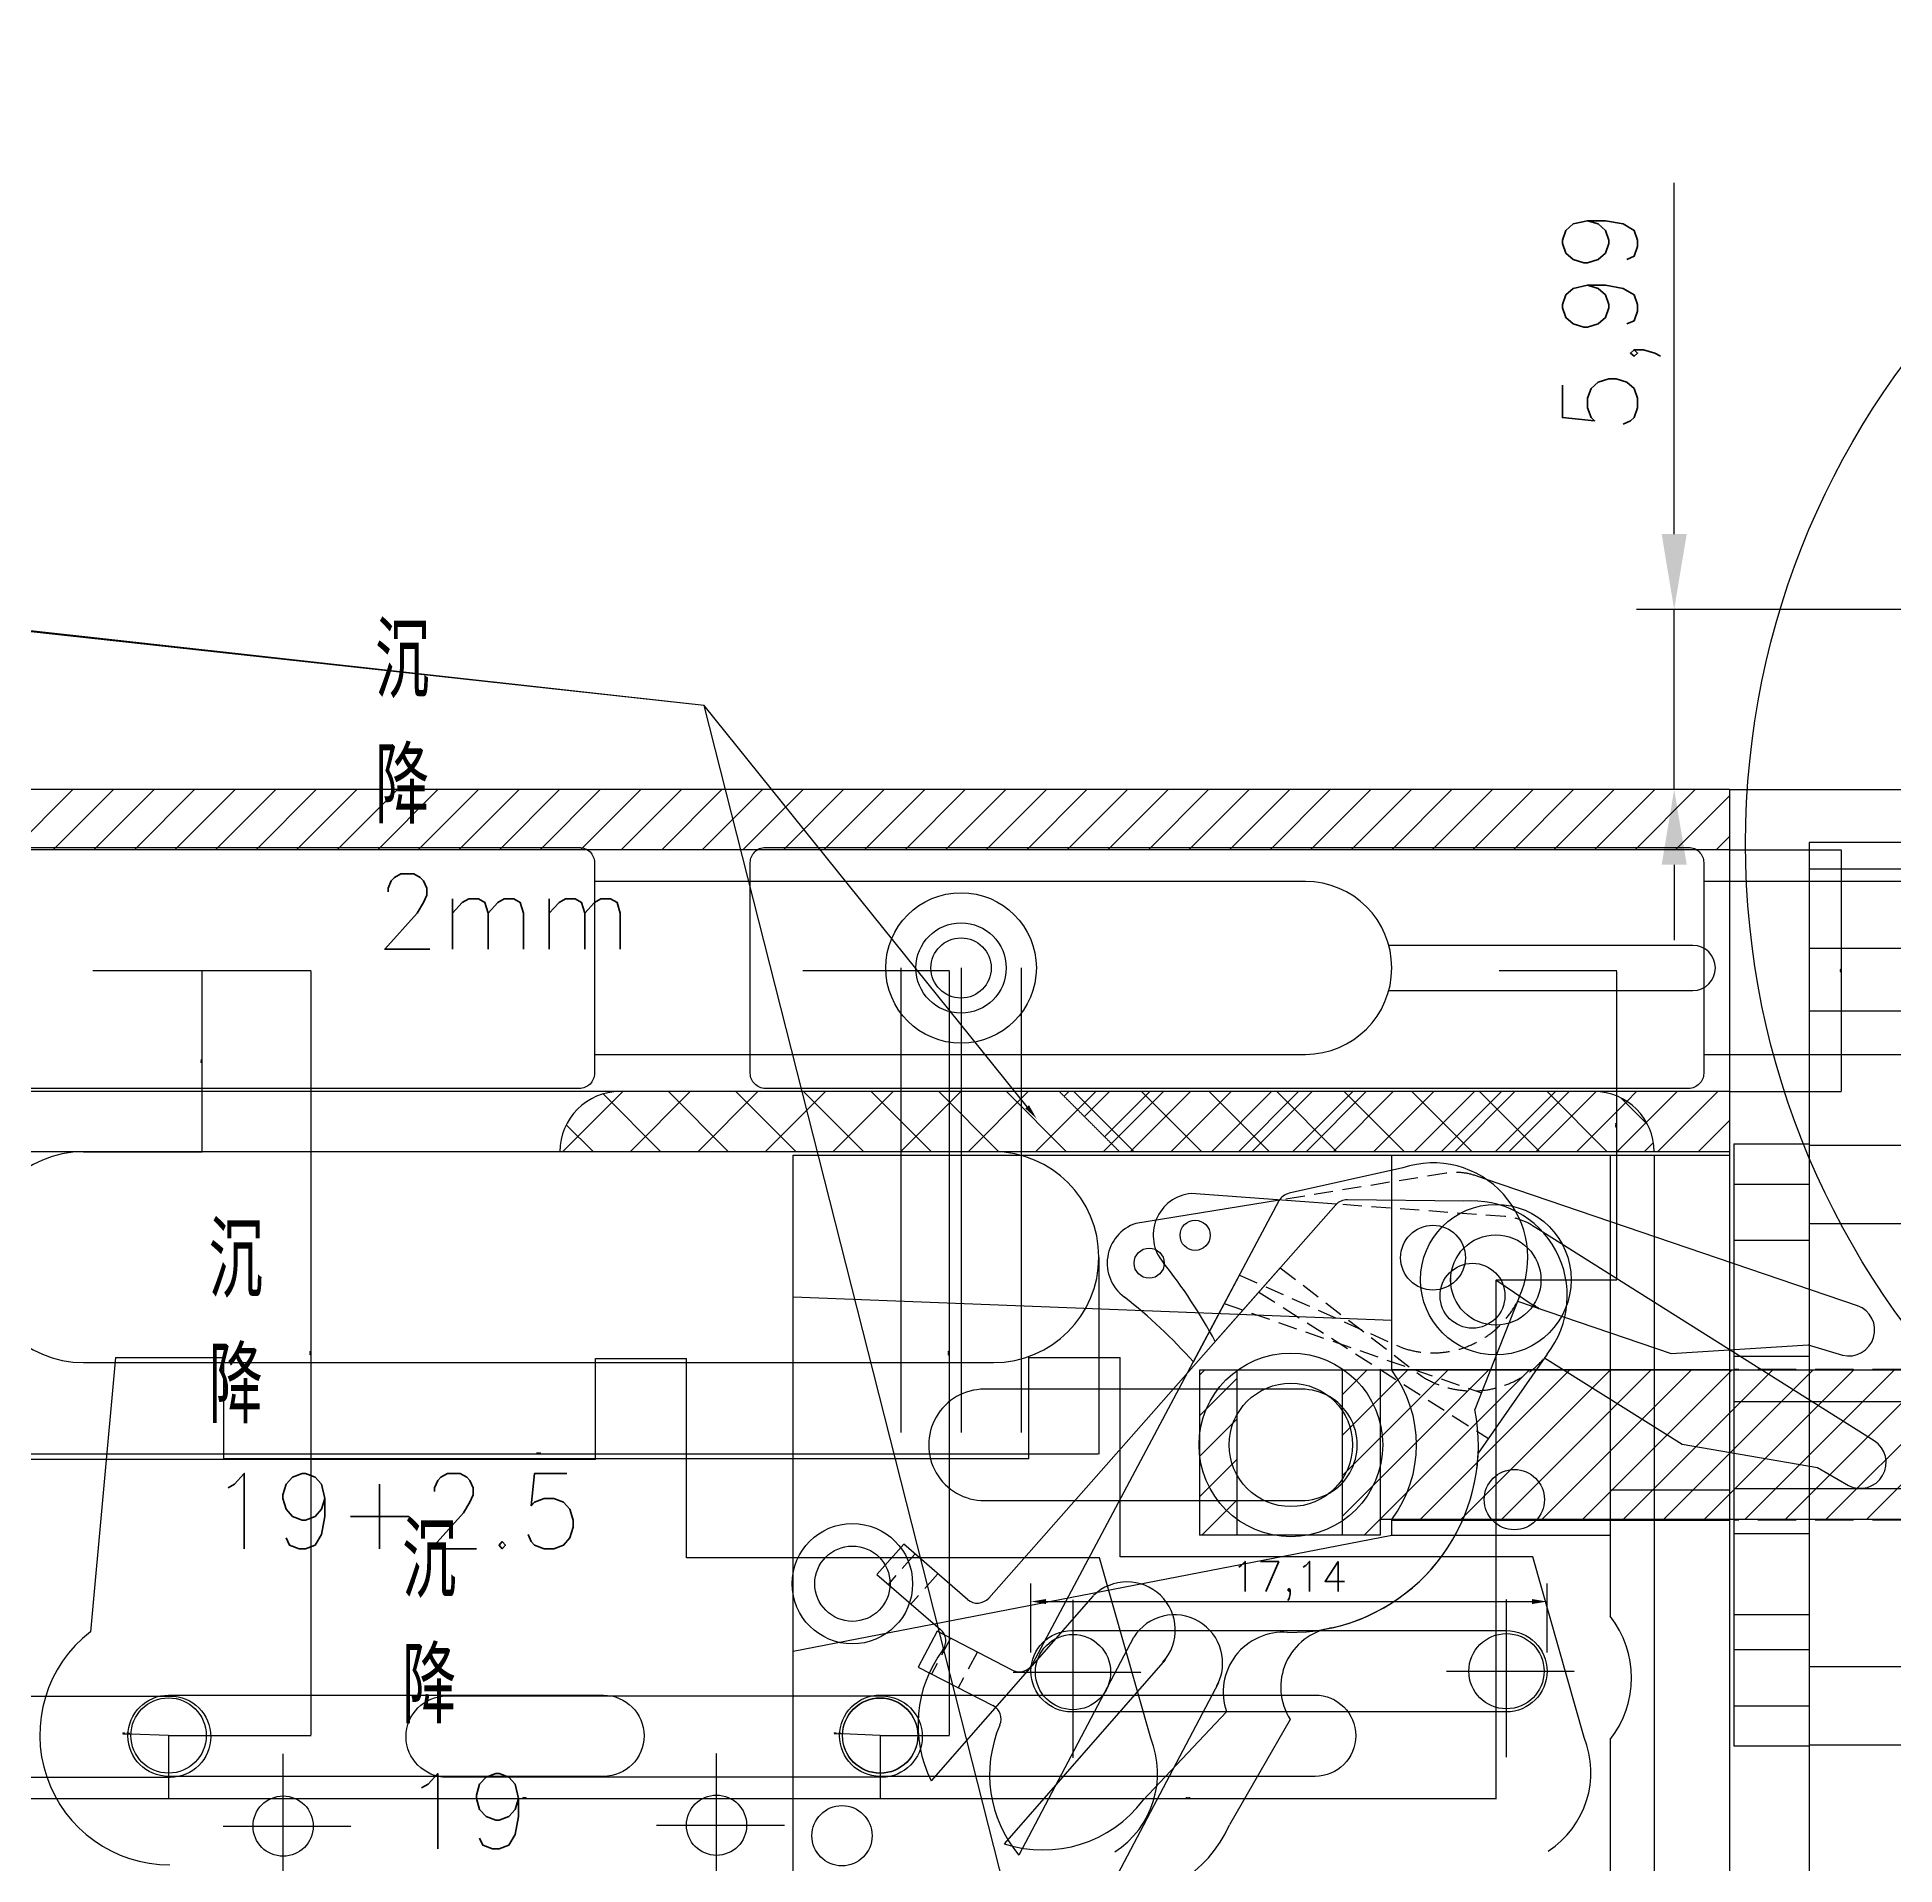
# Model space of a CAD drawing. Header units: millimetres. Extents: x -58888 to 139371, y -43158 to 38068.
# Drawn here: x 63894 to 70064, y 26184 to 32254 of the extents above; entities that cross this region are included whole.
import ezdxf
from ezdxf import colors
from ezdxf.entities.mleader import LeaderData, LeaderLine
from ezdxf.math import Vec2, Vec3

# ---------------------------------------------------------------- set-up
doc = ezdxf.new("R2010")
doc.units = ezdxf.units.MM
doc.linetypes.add('HIDDEN', pattern=[9.525, 6.35, -3.175])
doc.layers.add('图层2', color=108, linetype='Continuous')
doc.styles.get("Standard").update_dxf_attribs({"font": 'txt', "bigfont": 'gbcbig.shx'})
doc.dimstyles.new('ISO-25', dxfattribs={"dimtxt": 2.5, "dimasz": 2.5, "dimexe": 1.25, "dimexo": 0.625, "dimtad": 1, "dimtxsty": 'Standard', "dimcen": 2.5, "dimadec": 0, "dimazin": 0, "dimtfac": 1, "dimtmove": 0, "dimatfit": 3, "dimfxl": 1, "dimarcsym": 0})

# ---------------------------------------------------------------- blocks, each defined once
blk = doc.blocks.new('*D185')
at = {"layer": 'Defpoints', "color": 0, "linetype": 'ByBlock'}
for p in [(63697.9, 28202.1), (67420.2, 28202.1), (67420.2, 27548.6)]:
    blk.add_point(p, dxfattribs=at)
at = {"layer": '图层2', "color": 0, "linetype": 'ByBlock', "lineweight": -2}
for p, q in [((63697.9, 28201.4), (63697.9, 27547.4)), ((67420.2, 28201.4), (67420.2, 27547.4)), ((63700.4, 27548.6), (67417.7, 27548.6))]:
    blk.add_line(p, q, dxfattribs=at)
at = {"layer": '图层2', "color": 0, "linetype": 'ByBlock'}
for points in [[(63700.4, 27549), (63700.4, 27548.2), (63697.9, 27548.6)], [(67417.7, 27549), (67417.7, 27548.2), (67420.2, 27548.6)]]:
    blk.add_solid(points, dxfattribs=at)
at = {"layer": '图层2', "color": 0, "linetype": 'ByBlock', "insert": (65559.1, 27550.7), "char_height": 2.5, "attachment_point": 5}
blk.add_mtext('3722,32', dxfattribs=at)
blk = doc.blocks.new('*D187')
at = {"layer": 'Defpoints', "color": 0, "linetype": 'ByBlock'}
for p in [(69514.6, 29555.1), (69514.6, 28752.1), (69885.7, 28752.1)]:
    blk.add_point(p, dxfattribs=at)
at = {"layer": '图层2', "color": 0, "linetype": 'ByBlock', "lineweight": -2}
for p, q in [((69515.2, 29555.1), (69886.9, 29555.1)), ((69885.7, 29552.6), (69885.7, 28754.6)), ((69515.2, 28752.1), (69886.9, 28752.1))]:
    blk.add_line(p, q, dxfattribs=at)
at = {"layer": '图层2', "color": 0, "linetype": 'ByBlock'}
for points in [[(69885.3, 29552.6), (69886.1, 29552.6), (69885.7, 29555.1)], [(69885.3, 28754.6), (69886.1, 28754.6), (69885.7, 28752.1)]]:
    blk.add_solid(points, dxfattribs=at)
at = {"layer": '图层2', "color": 0, "linetype": 'ByBlock', "insert": (69883.8, 29153.6), "char_height": 2.5, "attachment_point": 5, "rotation": 90}
blk.add_mtext('%%C8.03', dxfattribs=at)
blk = doc.blocks.new('*D190')
at = {"layer": 'Defpoints', "color": 0, "linetype": 'ByBlock'}
for p in [(64078.8, 29153.6), (64047.9, 28552.1), (64441.2, 28552.1)]:
    blk.add_point(p, dxfattribs=at)
at = {"layer": '图层2', "color": 0, "linetype": 'ByBlock', "lineweight": -2}
for p, q in [((64079.5, 29153.6), (64442.5, 29153.6)), ((64441.2, 29151.1), (64441.2, 28554.6)), ((64048.5, 28552.1), (64442.5, 28552.1))]:
    blk.add_line(p, q, dxfattribs=at)
at = {"layer": '图层2', "color": 0, "linetype": 'ByBlock'}
for points in [[(64440.8, 29151.1), (64441.7, 29151.1), (64441.2, 29153.6)], [(64440.8, 28554.6), (64441.7, 28554.6), (64441.2, 28552.1)]]:
    blk.add_solid(points, dxfattribs=at)
at = {"layer": '图层2', "color": 0, "linetype": 'ByBlock', "insert": (64439.2, 28852.8), "char_height": 2.5, "attachment_point": 5, "rotation": 90}
blk.add_mtext('601,5', dxfattribs=at)
blk = doc.blocks.new('*D155')
at = {"layer": 'Defpoints', "color": 0, "linetype": 'ByBlock'}
for p in [(64078.8, 29153.6), (64330.7, 26613.5), (64803.3, 26613.5)]:
    blk.add_point(p, dxfattribs=at)
at = {"layer": '图层2', "color": 0, "linetype": 'ByBlock', "lineweight": -2}
for p, q in [((64079.5, 29153.6), (64804.5, 29153.6)), ((64803.3, 29151.1), (64803.3, 26616)), ((64331.3, 26613.5), (64804.5, 26613.5))]:
    blk.add_line(p, q, dxfattribs=at)
at = {"layer": '图层2', "color": 0, "linetype": 'ByBlock'}
for points in [[(64802.9, 29151.1), (64803.7, 29151.1), (64803.3, 29153.6)], [(64802.9, 26616), (64803.7, 26616), (64803.3, 26613.5)]]:
    blk.add_solid(points, dxfattribs=at)
at = {"layer": '图层2', "color": 0, "linetype": 'ByBlock', "insert": (64801.2, 27883.5), "char_height": 2.5, "attachment_point": 5, "rotation": 90}
blk.add_mtext('2540,1', dxfattribs=at)
blk = doc.blocks.new('*D156')
at = {"layer": 'Defpoints', "color": 0, "linetype": 'ByBlock'}
for p in [(66436.4, 29153.6), (66694, 26613.8), (66923.5, 26613.8)]:
    blk.add_point(p, dxfattribs=at)
at = {"layer": '图层2', "color": 0, "linetype": 'ByBlock', "lineweight": -2}
for p, q in [((66437, 29153.6), (66924.7, 29153.6)), ((66923.5, 29151.1), (66923.5, 26616.3)), ((66694.6, 26613.8), (66924.7, 26613.8))]:
    blk.add_line(p, q, dxfattribs=at)
at = {"layer": '图层2', "color": 0, "linetype": 'ByBlock'}
for points in [[(66923, 29151.1), (66923.9, 29151.1), (66923.5, 29153.6)], [(66923, 26616.3), (66923.9, 26616.3), (66923.5, 26613.8)]]:
    blk.add_solid(points, dxfattribs=at)
at = {"layer": '图层2', "color": 0, "linetype": 'ByBlock', "insert": (66921.4, 27883.7), "char_height": 2.5, "attachment_point": 5, "rotation": 90}
blk.add_mtext('2539,76', dxfattribs=at)
blk = doc.blocks.new('*D191')
at = {"layer": 'Defpoints', "color": 0, "linetype": 'ByBlock'}
for p in [(64330.7, 26613.5), (61514.6, 26572.1), (64330.7, 26403.8)]:
    blk.add_point(p, dxfattribs=at)
at = {"layer": '图层2', "color": 0, "linetype": 'ByBlock', "lineweight": -2}
for p, q in [((64330.7, 26612.9), (64330.7, 26402.5)), ((61514.6, 26571.5), (61514.6, 26402.5)), ((61517.1, 26403.8), (64328.2, 26403.8))]:
    blk.add_line(p, q, dxfattribs=at)
at = {"layer": '图层2', "color": 0, "linetype": 'ByBlock'}
for points in [[(61517.1, 26404.2), (61517.1, 26403.4), (61514.6, 26403.8)], [(64328.2, 26404.2), (64328.2, 26403.4), (64330.7, 26403.8)]]:
    blk.add_solid(points, dxfattribs=at)
at = {"layer": '图层2', "color": 0, "linetype": 'ByBlock', "insert": (62922.6, 26405.9), "char_height": 2.5, "attachment_point": 5}
blk.add_mtext('2816,01', dxfattribs=at)
blk = doc.blocks.new('*D157')
at = {"layer": 'Defpoints', "color": 0, "linetype": 'ByBlock'}
for p in [(64330.7, 26613.5), (66694, 26613.8), (66694, 26403.8)]:
    blk.add_point(p, dxfattribs=at)
at = {"layer": '图层2', "color": 0, "linetype": 'ByBlock', "lineweight": -2}
for p, q in [((64330.7, 26612.9), (64330.7, 26402.5)), ((66694, 26613.2), (66694, 26402.5)), ((64333.2, 26403.8), (66691.5, 26403.8))]:
    blk.add_line(p, q, dxfattribs=at)
at = {"layer": '图层2', "color": 0, "linetype": 'ByBlock'}
for points in [[(64333.2, 26404.2), (64333.2, 26403.4), (64330.7, 26403.8)], [(66691.5, 26404.2), (66691.5, 26403.4), (66694, 26403.8)]]:
    blk.add_solid(points, dxfattribs=at)
at = {"layer": '图层2', "color": 0, "linetype": 'ByBlock', "insert": (65512.3, 26405.9), "char_height": 2.5, "attachment_point": 5}
blk.add_mtext('2363,3', dxfattribs=at)
blk = doc.blocks.new('*D158')
at = {"layer": 'Defpoints', "color": 0, "linetype": 'ByBlock'}
for p in [(68749.2, 29153.6), (68738.7, 28126.4), (69139.5, 28126.4)]:
    blk.add_point(p, dxfattribs=at)
at = {"layer": '图层2', "color": 0, "linetype": 'ByBlock', "lineweight": -2}
for p, q in [((68749.8, 29153.6), (69140.8, 29153.6)), ((69139.5, 29151.1), (69139.5, 28128.9)), ((68739.4, 28126.4), (69140.8, 28126.4))]:
    blk.add_line(p, q, dxfattribs=at)
at = {"layer": '图层2', "color": 0, "linetype": 'ByBlock'}
for points in [[(69139.1, 29151.1), (69139.9, 29151.1), (69139.5, 29153.6)], [(69139.1, 28128.9), (69139.9, 28128.9), (69139.5, 28126.4)]]:
    blk.add_solid(points, dxfattribs=at)
at = {"layer": '图层2', "color": 0, "linetype": 'ByBlock', "insert": (69137.4, 28640), "char_height": 2.5, "attachment_point": 5, "rotation": 90}
blk.add_mtext('1027,18', dxfattribs=at)
blk = doc.blocks.new('*D159')
at = {"layer": 'Defpoints', "color": 0, "linetype": 'ByBlock'}
for p in [(68738.7, 28126.4), (66694, 26613.8), (68738.7, 26403.8)]:
    blk.add_point(p, dxfattribs=at)
at = {"layer": '图层2', "color": 0, "linetype": 'ByBlock', "lineweight": -2}
for p, q in [((68738.7, 28125.8), (68738.7, 26402.5)), ((66694, 26613.2), (66694, 26402.5)), ((66696.5, 26403.8), (68736.2, 26403.8))]:
    blk.add_line(p, q, dxfattribs=at)
at = {"layer": '图层2', "color": 0, "linetype": 'ByBlock'}
for points in [[(66696.5, 26404.2), (66696.5, 26403.4), (66694, 26403.8)], [(68736.2, 26404.2), (68736.2, 26403.4), (68738.7, 26403.8)]]:
    blk.add_solid(points, dxfattribs=at)
at = {"layer": '图层2', "color": 0, "linetype": 'ByBlock', "insert": (67716.3, 26405.9), "char_height": 2.5, "attachment_point": 5}
blk.add_mtext('2044,78', dxfattribs=at)
blk = doc.blocks.new('*D160')
at = {"layer": 'Defpoints', "color": 0, "linetype": 'ByBlock'}
for p in [(66569, 26618.6), (66694, 26613.8)]:
    blk.add_point(p, dxfattribs=at)
at = {"layer": '图层2', "color": 0, "linetype": 'ByBlock', "lineweight": -2}
for p, q in [((66541.7, 26619.7), (66566.5, 26618.7)), ((66694, 26613.8), (66569, 26618.6))]:
    blk.add_line(p, q, dxfattribs=at)
at = {"layer": '图层2', "color": 0, "linetype": 'ByBlock'}
blk.add_solid([(66566.6, 26619.1), (66566.5, 26618.3), (66569, 26618.6)], dxfattribs=at)
at = {"layer": '图层2', "color": 0, "linetype": 'ByBlock', "insert": (66552.9, 26621.2), "char_height": 2.5, "attachment_point": 5, "rotation": 357.79398}
blk.add_mtext('%%C2.5 深度6mm', dxfattribs=at)
blk = doc.blocks.new('*D161')
at = {"layer": 'Defpoints', "color": 0, "linetype": 'ByBlock'}
for p in [(64205.7, 26618.3), (64330.7, 26613.5)]:
    blk.add_point(p, dxfattribs=at)
at = {"layer": '图层2', "color": 0, "linetype": 'ByBlock', "lineweight": -2}
for p, q in [((64178.4, 26619.3), (64203.2, 26618.4)), ((64330.7, 26613.5), (64205.7, 26618.3))]:
    blk.add_line(p, q, dxfattribs=at)
at = {"layer": '图层2', "color": 0, "linetype": 'ByBlock'}
blk.add_solid([(64203.3, 26618.8), (64203.2, 26618), (64205.7, 26618.3)], dxfattribs=at)
at = {"layer": '图层2', "color": 0, "linetype": 'ByBlock', "insert": (64189.6, 26620.9), "char_height": 2.5, "attachment_point": 5, "rotation": 357.79398}
blk.add_mtext('%%C2.5 深度6mm', dxfattribs=at)
blk = doc.blocks.new('*D162')
at = {"layer": 'Defpoints', "color": 0, "linetype": 'ByBlock'}
for p in [(68738.7, 28126.4), (68863.1, 28042.5)]:
    blk.add_point(p, dxfattribs=at)
at = {"layer": '图层2', "color": 0, "linetype": 'ByBlock', "lineweight": -2}
for p, q in [((68738.7, 28126.4), (68863.1, 28042.5)), ((68883, 28029), (68865.1, 28041.1))]:
    blk.add_line(p, q, dxfattribs=at)
at = {"layer": '图层2', "color": 0, "linetype": 'ByBlock'}
blk.add_solid([(68865.4, 28041.4), (68864.9, 28040.7), (68863.1, 28042.5)], dxfattribs=at)
at = {"layer": '图层2', "color": 0, "linetype": 'ByBlock', "insert": (68876.2, 28035.9), "char_height": 2.5, "attachment_point": 5, "rotation": 325.98231}
blk.add_mtext('M3 沉降6mm', dxfattribs=at)
blk = doc.blocks.new('*D1')
at = {"layer": 'Defpoints', "color": 0, "linetype": 'ByBlock', "transparency": 16777216}
for p in [(2428.564, -714.424), (2411.42, -716.738), (2428.564, -716.738)]:
    blk.add_point(p, dxfattribs=at)
at = {"layer": '图层2', "color": 0, "linetype": 'ByBlock', "lineweight": -2, "transparency": 16777216}
for p, q in [((2411.42, -716.113), (2411.42, -713.824)), ((2428.564, -716.113), (2428.564, -713.824)), ((2411.92, -714.424), (2428.064, -714.424))]:
    blk.add_line(p, q, dxfattribs=at)
at = {"layer": '图层2', "color": 0, "linetype": 'ByBlock', "transparency": 16777216}
for points in [[(2411.92, -714.341), (2411.92, -714.507), (2411.42, -714.424)], [(2428.064, -714.341), (2428.064, -714.507), (2428.564, -714.424)]]:
    blk.add_solid(points, dxfattribs=at)
at = {"layer": '图层2', "color": 0, "linetype": 'ByBlock', "transparency": 16777216, "insert": (2419.992, -713.741), "char_height": 1, "attachment_point": 5}
blk.add_mtext('17,14', dxfattribs=at)
blk = doc.blocks.new('*D163')
at = {"layer": 'Defpoints', "color": 0, "linetype": 'ByBlock'}
for p in [(69514.6, 29755.1), (69514.6, 25479.7), (70209.4, 25479.7)]:
    blk.add_point(p, dxfattribs=at)
at = {"layer": '图层2', "color": 0, "linetype": 'ByBlock', "lineweight": -2}
for p, q in [((69515.2, 29755.1), (70210.7, 29755.1)), ((70209.4, 29752.6), (70209.4, 25482.2)), ((69515.2, 25479.7), (70210.7, 25479.7))]:
    blk.add_line(p, q, dxfattribs=at)
at = {"layer": '图层2', "color": 0, "linetype": 'ByBlock'}
for points in [[(70209, 29752.6), (70209.8, 29752.6), (70209.4, 29755.1)], [(70209, 25482.2), (70209.8, 25482.2), (70209.4, 25479.7)]]:
    blk.add_solid(points, dxfattribs=at)
at = {"layer": '图层2', "color": 0, "linetype": 'ByBlock', "insert": (70207.3, 27617.4), "char_height": 2.5, "attachment_point": 5, "rotation": 90}
blk.add_mtext('4275,42', dxfattribs=at)
blk = doc.blocks.new('fghjkkk')
at = {"layer": '图层2', "color": 4, "linetype": 'ByBlock'}
blk.add_lwpolyline([(8494.25, -2299.241), (8463.586, -2299.241, -0.414214), (8463.086, -2298.741), (8463.086, -2291.741, -0.414214), (8463.586, -2291.241), (8494.25, -2291.241, -0.414214), (8494.75, -2291.741), (8494.75, -2298.741, -0.414214)], format="xyb", close=True, dxfattribs=at)
for points in [[(8494.75, -2298.111), (8518.362, -2298.111, 1), (8518.362, -2292.371), (8494.75, -2292.371)], [(8521.132, -2295.991), (8531.23, -2295.991, 1), (8531.23, -2294.491), (8521.132, -2294.491)]]:
    blk.add_lwpolyline(points, format="xyb", dxfattribs=at)
at = {"layer": '图层2', "color": 2, "linetype": 'ByBlock'}
for radius in [2.5, 1.5]:
    blk.add_circle((8470.086, -2295.241), radius, dxfattribs=at)
at = {"layer": '图层2', "color": 4, "linetype": 'ByBlock'}
blk.add_circle((8470.086, -2295.241), 1, dxfattribs=at)
blk = doc.blocks.new('fghghjjkk')
at = {"layer": '图层2', "color": 62, "linetype": 'ByBlock'}
for p, q in [((8560.061, -2418.698), (8555.235, -2418.4)), ((8578.013, -2426.347), (8566.92, -2419.542)), ((8556.089, -2423.305), (8558.218, -2420.836)), ((8567.034, -2423.718), (8571.633, -2426.538)), ((8571.633, -2426.538), (8576.135, -2427.26)), ((8576.135, -2427.26), (8577.171, -2427.841))]:
    blk.add_line(p, q, dxfattribs=at)
at = {"layer": '图层2', "color": 6, "linetype": 'ByBlock'}
for p, q in [((8564.292, -2418.553), (8560.421, -2418.547)), ((8560.041, -2418.72), (8548.666, -2431.914)), ((8567.117, -2423.596), (8564.863, -2426.907)), ((8545.821, -2430.158), (8544.938, -2431.181)), ((8547.965, -2431.97), (8545.821, -2430.158)), ((8544.938, -2431.181), (8547.08, -2432.977)), ((8552.138, -2431.797), (8546.827, -2438.005)), ((8554.557, -2433.89), (8549.275, -2440.067)), ((8556.61, -2435.603), (8553.874, -2438.565))]:
    blk.add_line(p, q, dxfattribs=at)
at = {"layer": '图层2', "color": 62, "linetype": 'HIDDEN', "ltscale": 0.1}
for p, q in [((8565.662, -2419.044), (8560.227, -2418.709)), ((8566.886, -2419.521), (8566.584, -2419.336)), ((8558.218, -2420.836), (8562.962, -2424.381))]:
    blk.add_line(p, q, dxfattribs=at)
at = {"layer": '图层2', "color": 6, "linetype": 'HIDDEN', "ltscale": 0.1}
for p, q in [((8557.518, -2421.647), (8565.196, -2426.418)), ((8546.199, -2430.484), (8545.317, -2431.508)), ((8546.957, -2431.137), (8546.074, -2432.161))]:
    blk.add_line(p, q, dxfattribs=at)
at = {"layer": '图层2', "color": 2, "linetype": 'ByBlock'}
for centre, radius in [((8555.379, -2419.787), 0.5), ((8564.614, -2421.686), 1.077)]:
    blk.add_circle(centre, radius, dxfattribs=at)
at = {"layer": '图层2', "color": 62, "linetype": 'ByBlock'}
blk.add_circle((8564.614, -2421.686), 1.077, dxfattribs=at)
at = {"layer": '图层2', "color": 1, "linetype": 'ByBlock'}
for radius in [3.05, 2.05]:
    blk.add_circle((8558.64, -2426.71), radius, dxfattribs=at)
at = {"layer": '图层2', "color": 62, "linetype": 'ByBlock'}
for centre, radius, start, end in [((8555.379, -2419.787), 1.394, 95.93714, 221.0475), ((8540.429, -2431.996), 17.91, 29.03047, 39.0965), ((8577.557, -2427.074), 0.859, 243.29403, 57.86281)]:
    blk.add_arc(centre, radius, start, end, dxfattribs=at)
at = {"layer": '图层2', "color": 6, "linetype": 'ByBlock'}
for centre, radius, start, end in [((8560.42, -2419.047), 0.5, 89.91043, 139.23352), ((8564.614, -2421.686), 3.149, 322.65855, 95.85389), ((8558.64, -2426.71), 6.227, 269.70362, 358.18974), ((8553.274, -2432.924), 1.6, 318.7621, 134.93353), ((8548.287, -2431.588), 0.5, 229.79699, 319.23352), ((8546.758, -2433.36), 0.5, 323.94766, 50.01121), ((8558.481, -2434.924), 1.991, 86.37023, 199.94645), ((8550.524, -2436.102), 4.158, 143.94766, 207.2472), ((8550.524, -2436.102), 4.158, 252.51304, 323.6742)]:
    blk.add_arc(centre, radius, start, end, dxfattribs=at)
at = {"layer": '图层2', "color": 62, "linetype": 'HIDDEN', "ltscale": 0.1}
for centre, radius, start, end in [((8565.539, -2421.041), 2, 58.47416, 86.46584), ((8564.614, -2421.686), 3.161, 238.49102, 319.99206)]:
    blk.add_arc(centre, radius, start, end, dxfattribs=at)
blk = doc.blocks.new('hhhhhgg')
at = {"layer": '图层2', "linetype": 'ByBlock'}
h = blk.add_hatch(dxfattribs=at)
h.set_pattern_fill('ANSI31', color=4, scale=0.3)
h.set_pattern_definition([(45, (7156.9674, -1437.8608), (-0.6735192, 0.6735192), [])])
h.paths.add_polyline_path([(8525.809, -2415.692), (8524.559, -2415.692), (8524.559, -2418.172), (8525.809, -2418.172)])
h.paths.add_polyline_path([(8530.559, -2415.692), (8529.308, -2415.692), (8529.308, -2418.172), (8530.559, -2418.172)])
h.paths.add_polyline_path([(8525.809, -2418.172), (8524.559, -2418.172), (8524.559, -2421.172), (8525.809, -2421.172)])
h.paths.add_polyline_path([(8530.559, -2418.172), (8529.308, -2418.172), (8529.308, -2421.172), (8530.559, -2421.172)])
h.paths.add_polyline_path([(8550.803, -2418.172), (8530.559, -2418.172), (8530.559, -2420.652), (8550.803, -2420.652)])
h.paths.add_polyline_path([(8550.803, -2415.692), (8530.559, -2415.692), (8530.559, -2418.172), (8550.803, -2418.172)])
h.paths.add_polyline_path([(8551.303, -2416.192), (8550.803, -2415.692), (8550.803, -2418.172), (8551.303, -2418.172)])
h.paths.add_polyline_path([(8551.303, -2418.172), (8550.803, -2418.172), (8550.803, -2420.652), (8551.303, -2420.152)])
at = {"layer": '图层2', "color": 6, "linetype": 'ByBlock'}
for p, q in [((8550.803, -2415.692), (8524.559, -2415.692)), ((8524.559, -2415.692), (8524.559, -2421.172)), ((8530.559, -2415.692), (8530.559, -2421.172)), ((8550.803, -2415.692), (8551.303, -2416.192)), ((8550.803, -2415.692), (8550.803, -2420.652)), ((8551.303, -2416.192), (8551.303, -2420.152)), ((8550.803, -2420.652), (8551.303, -2420.152)), ((8550.803, -2420.652), (8530.559, -2420.652)), ((8530.559, -2421.172), (8524.559, -2421.172))]:
    blk.add_line(p, q, dxfattribs=at)
at = {"layer": '图层2', "color": 1, "linetype": 'ByBlock'}
for p, q in [((8525.809, -2421.172), (8525.809, -2415.692)), ((8529.308, -2421.172), (8529.308, -2415.692))]:
    blk.add_line(p, q, dxfattribs=at)
blk = doc.blocks.new('bfgjkkj')
at = {"layer": '图层2', "color": 2, "linetype": 'ByBlock'}
blk.add_blockref('fghjkkk', (41.453, -163.072), dxfattribs=at)
blk = doc.blocks.new('hfhtyyjj')
at = {"layer": '图层2', "color": 1, "linetype": 'ByBlock'}
for p, q in [((8588.435, -2383.98), (8584.433, -2383.98)), ((8584.433, -2383.98), (8584.433, -2423.98)), ((8588.435, -2383.98), (8588.435, -2423.98)), ((8594.933, -2383.98), (8590.935, -2383.98)), ((8590.935, -2383.98), (8590.935, -2423.98)), ((8594.933, -2383.98), (8594.933, -2423.98)), ((8584.433, -2384.85), (8588.435, -2384.85)), ((8588.431, -2385.921), (8590.935, -2385.921)), ((8584.433, -2387.484), (8588.435, -2387.484)), ((8584.433, -2389.567), (8588.435, -2389.567)), ((8581.933, -2393.98), (8581.933, -2413.98)), ((8581.933, -2393.98), (8584.433, -2393.98)), ((8584.433, -2394.024), (8588.435, -2394.024)), ((8581.933, -2395.317), (8584.433, -2395.317)), ((8594.933, -2395.98), (8595.433, -2396.48)), ((8594.933, -2395.98), (8594.933, -2395.98)), ((8584.433, -2396.626), (8588.435, -2396.626)), ((8595.433, -2396.48), (8595.433, -2411.48)), ((8581.933, -2397.183), (8584.433, -2397.183)), ((8581.933, -2401.038), (8584.433, -2401.038)), ((8581.933, -2402.534), (8584.433, -2402.537)), ((8584.433, -2402.536), (8588.435, -2402.536)), ((8581.933, -2405.427), (8584.433, -2405.424)), ((8584.433, -2405.424), (8588.435, -2405.424)), ((8581.933, -2406.923), (8584.433, -2406.923)), ((8581.933, -2409.618), (8584.433, -2409.618)), ((8581.933, -2410.778), (8584.433, -2410.778)), ((8584.433, -2411.335), (8588.435, -2411.335)), ((8594.933, -2411.98), (8595.433, -2411.48)), ((8594.933, -2411.98), (8594.933, -2411.98)), ((8581.933, -2412.643), (8584.433, -2412.643)), ((8581.933, -2413.98), (8584.433, -2413.98)), ((8584.433, -2413.936), (8588.435, -2413.936)), ((8584.433, -2418.393), (8588.435, -2418.393)), ((8584.433, -2420.477), (8588.435, -2420.477)), ((8588.431, -2422.04), (8590.935, -2422.04)), ((8584.433, -2423.111), (8588.435, -2423.111)), ((8588.435, -2423.98), (8584.433, -2423.98)), ((8594.933, -2423.98), (8590.935, -2423.98))]:
    blk.add_line(p, q, dxfattribs=at)
at = {"layer": '图层2', "color": 3, "linetype": 'HIDDEN', "ltscale": 0.2}
for p, q in [((8595.433, -2401.48), (8581.933, -2401.48)), ((8595.433, -2406.48), (8581.933, -2406.48))]:
    blk.add_line(p, q, dxfattribs=at)
blk = doc.blocks.new('dfhghghggg')
at = {"layer": '图层2', "color": 2, "linetype": 'ByBlock'}
for p, q in [((2423.408, -706.741), (2423.408, -699.595)), ((2430.653, -699.595), (2430.653, -714.912)), ((2432.119, -699.595), (2432.119, -723.707)), ((2423.408, -705.095), (2403.521, -704.314)), ((2420.408, -707.371), (2409.874, -707.371)), ((2420.408, -707.371), (2420.407, -707.371)), ((2420.407, -707.371), (2420.407, -707.371)), ((2434.619, -710.724), (2430.653, -710.724)), ((2423.408, -712.221), (2423.408, -711.701)), ((2403.521, -716.072), (2423.408, -712.221)), ((2423.408, -712.221), (2430.653, -712.221)), ((2430.653, -719.008), (2430.653, -723.697))]:
    blk.add_line(p, q, dxfattribs=at)
at = {"layer": '图层2', "color": 1, "linetype": 'ByBlock'}
for p, q in [((2423.408, -706.722), (2434.619, -706.722)), ((2423.408, -711.722), (2434.619, -711.722))]:
    blk.add_line(p, q, dxfattribs=at)
at = {"layer": '图层2', "color": 2, "linetype": 'ByBlock'}
blk.add_lwpolyline([(2403.521, -699.595), (2434.619, -699.595), (2434.619, -723.697), (2403.521, -723.697)], close=True, dxfattribs=at)
for points in [[(2420.407, -707.371), (2409.874, -707.371, 1.000318), (2409.876, -711.071), (2420.408, -711.071, 1.000318)], [(2412.77, -718.088, -1), (2412.77, -715.388), (2427.214, -715.388, -1), (2427.214, -718.088)]]:
    blk.add_lwpolyline(points, format="xyb", close=True, dxfattribs=at)
blk.add_circle((2426.861, -703.734), 2.5, dxfattribs=at)
at = {"layer": '图层2', "color": 1, "linetype": 'ByBlock'}
for centre, radius in [((2426.861, -703.744), 1.5), ((2427.475, -711.038), 1), ((2406.413, -718.88), 1.25), ((2405.145, -722.201), 1)]:
    blk.add_circle(centre, radius, dxfattribs=at)
at = {"layer": '图层2', "color": 6, "linetype": 'ByBlock'}
for radius in [2, 1.25]:
    blk.add_circle((2405.491, -713.831), radius, dxfattribs=at)
at = {"layer": '图层2', "color": 2, "linetype": 'ByBlock'}
for centre, radius, start, end in [((2420.053, -709.221), 4.172, 323.52837, 36.47163), ((2428.056, -716.96), 3.307, 321.74352, 38.25648)]:
    blk.add_arc(centre, radius, start, end, dxfattribs=at)
at = {"layer": '图层2', "color": 6, "linetype": 'ByBlock'}
dim = blk.add_linear_dim(base=(2428.564, -714.424), p1=(2411.42, -716.738), p2=(2428.564, -716.738), dimstyle='ISO-25', dxfattribs=at)
dim.commit()
dim.dimension.update_dxf_attribs({"geometry": '*D1', "text_midpoint": (2419.992, -713.741)})

msp = doc.modelspace()

# ---------------------------------------------------------------- linework, layer by layer
msp.add_circle((72246.148, 29575.776), 2678.017)
at = {"layer": '图层2', "color": 6, "linetype": 'ByBlock'}
for p, q in [((69331.148, 30603.573), (69331.148, 31770.239)), ((70832.091, 30353.573), (69206.148, 30353.573)), ((69331.148, 29755.073), (69331.148, 30353.573)), ((69452.091, 29755.073), (69206.148, 29755.073)), ((69331.148, 29505.073), (69331.148, 29255.073))]:
    msp.add_line(p, q, dxfattribs=at)
at = {"layer": '图层2', "color": 2, "linetype": 'ByBlock'}
for p, q in [((69514.591, 29755.073), (61514.641, 29755.073)), ((69514.591, 29755.073), (69514.591, 25479.651)), ((66762.683, 29162.594), (66762.683, 27619.651)), ((66962.683, 29162.594), (66962.683, 27619.651)), ((67162.683, 29162.594), (67162.683, 27619.651)), ((69514.591, 28552.073), (61514.641, 28552.073)), ((67086.312, 28552.073), (67086.312, 28552.073))]:
    msp.add_line(p, q, dxfattribs=at)
at = {"layer": '图层2', "color": 4, "linetype": 'ByBlock'}
for p, q in [((63813.056, 29555.073), (64013.056, 29755.073)), ((63947.76, 29555.073), (64147.76, 29755.073)), ((64082.464, 29555.073), (64282.464, 29755.073)), ((64217.168, 29555.073), (64417.168, 29755.073)), ((64351.872, 29555.073), (64551.872, 29755.073)), ((64486.575, 29555.073), (64686.575, 29755.073)), ((64621.279, 29555.073), (64821.279, 29755.073)), ((64755.983, 29555.073), (64955.983, 29755.073)), ((64890.687, 29555.073), (65090.687, 29755.073)), ((65025.391, 29555.073), (65225.391, 29755.073)), ((65160.095, 29555.073), (65360.095, 29755.073)), ((65294.799, 29555.073), (65494.799, 29755.073)), ((65429.502, 29555.073), (65629.502, 29755.073)), ((65564.206, 29555.073), (65764.206, 29755.073)), ((65698.91, 29555.073), (65898.91, 29755.073)), ((65833.614, 29555.073), (66033.614, 29755.073)), ((65968.318, 29555.073), (66168.318, 29755.073)), ((66103.022, 29555.073), (66303.022, 29755.073)), ((66237.725, 29555.073), (66437.725, 29755.073)), ((66372.429, 29555.073), (66572.429, 29755.073)), ((66507.133, 29555.073), (66707.133, 29755.073)), ((66641.837, 29555.073), (66841.837, 29755.073)), ((66776.541, 29555.073), (66976.541, 29755.073)), ((66911.245, 29555.073), (67111.245, 29755.073)), ((67045.948, 29555.073), (67245.948, 29755.073)), ((67180.652, 29555.073), (67380.652, 29755.073)), ((67315.356, 29555.073), (67515.356, 29755.073)), ((67450.06, 29555.073), (67650.06, 29755.073)), ((67584.764, 29555.073), (67784.764, 29755.073)), ((67719.468, 29555.073), (67919.468, 29755.073)), ((67854.171, 29555.073), (68054.171, 29755.073)), ((67988.875, 29555.073), (68188.875, 29755.073)), ((68123.579, 29555.073), (68323.579, 29755.073)), ((68258.283, 29555.073), (68458.283, 29755.073)), ((68392.987, 29555.073), (68592.987, 29755.073)), ((68527.691, 29555.073), (68727.691, 29755.073)), ((68662.395, 29555.073), (68862.395, 29755.073)), ((68797.098, 29555.073), (68997.098, 29755.073)), ((68931.802, 29555.073), (69131.802, 29755.073)), ((69066.506, 29555.073), (69266.506, 29755.073)), ((69201.21, 29555.073), (69401.21, 29755.073)), ((69335.914, 29555.073), (69514.591, 29733.75)), ((69470.618, 29555.073), (69514.591, 29599.046)), ((67304.871, 28736.365), (67320.579, 28752.073)), ((67372.223, 28669.013), (67455.283, 28752.073)), ((67439.575, 28601.661), (67589.987, 28752.073)), ((67524.691, 28552.073), (67724.691, 28752.073)), ((67659.395, 28552.073), (67859.395, 28752.073)), ((67794.098, 28552.073), (67994.098, 28752.073)), ((67928.802, 28552.073), (68128.802, 28752.073)), ((68063.506, 28552.073), (68263.506, 28752.073)), ((68198.21, 28552.073), (68398.21, 28752.073)), ((68332.914, 28552.073), (68532.914, 28752.073)), ((68467.618, 28552.073), (68667.618, 28752.073)), ((68602.321, 28552.073), (68802.321, 28752.073)), ((68737.025, 28552.073), (68937.025, 28752.073)), ((68871.729, 28552.073), (69071.606, 28751.95)), ((69071.606, 28751.95), (69071.729, 28752.073)), ((69173.912, 28719.551), (69206.433, 28752.073)), ((69239.008, 28649.944), (69341.137, 28752.073)), ((69275.841, 28552.073), (69475.841, 28752.073)), ((69006.433, 28552.073), (69173.912, 28719.551)), ((69141.137, 28552.073), (69239.008, 28649.944)), ((69410.544, 28552.073), (69514.591, 28656.119))]:
    msp.add_line(p, q, dxfattribs=at)
at = {"layer": '图层2', "color": 1, "linetype": 'HIDDEN', "ltscale": 0.2}
for p, q in [((69514.591, 29555.073), (62326.841, 29555.073)), ((69514.591, 28752.073), (62326.841, 28752.073)), ((67489.163, 28552.073), (67289.163, 28752.073))]:
    msp.add_line(p, q, dxfattribs=at)
at = {"layer": '图层2', "color": 62, "linetype": 'ByBlock'}
for p, q in [((65638.837, 28552.073), (65838.837, 28752.073)), ((65863.343, 28552.073), (66063.343, 28752.073)), ((66190.499, 28552.073), (65990.499, 28752.073)), ((66087.85, 28552.073), (66287.85, 28752.073)), ((66415.005, 28552.073), (66215.005, 28752.073)), ((66312.356, 28552.073), (66512.356, 28752.073)), ((66639.512, 28552.073), (66439.512, 28752.073)), ((66536.863, 28552.073), (66736.863, 28752.073)), ((66864.018, 28552.073), (66664.018, 28752.073)), ((66761.369, 28552.073), (66961.369, 28752.073)), ((67088.525, 28552.073), (66888.525, 28752.073)), ((66985.875, 28552.073), (67185.875, 28752.073)), ((67313.031, 28552.073), (67113.031, 28752.073)), ((67537.537, 28552.073), (67337.537, 28752.073)), ((67349.772, 28691.463), (67410.382, 28752.073)), ((67462.026, 28579.21), (67634.888, 28752.073)), ((67762.044, 28552.073), (67562.044, 28752.073)), ((67659.395, 28552.073), (67859.395, 28752.073)), ((67986.55, 28552.073), (67786.55, 28752.073)), ((67883.901, 28552.073), (68083.901, 28752.073)), ((68211.057, 28552.073), (68011.057, 28752.073)), ((68108.407, 28552.073), (68308.407, 28752.073)), ((68435.563, 28552.073), (68235.563, 28752.073)), ((68332.914, 28552.073), (68532.914, 28752.073)), ((68660.069, 28552.073), (68460.069, 28752.073)), ((68557.42, 28552.073), (68757.42, 28752.073)), ((68884.576, 28552.073), (68684.576, 28752.073)), ((68781.927, 28552.073), (68981.927, 28752.073)), ((69109.082, 28552.073), (68909.082, 28752.073)), ((65965.993, 28552.073), (65774.022, 28744.043)), ((67210.382, 28552.073), (67349.772, 28691.463)), ((69006.433, 28552.073), (69173.912, 28719.551)), ((69242.795, 28642.866), (69155.385, 28730.276)), ((65741.486, 28552.073), (65651.508, 28642.051)), ((67434.888, 28552.073), (67462.026, 28579.21)), ((69230.939, 28552.073), (69262.142, 28583.275))]:
    msp.add_line(p, q, dxfattribs=at)
at = {"layer": '图层2', "color": 1, "linetype": 'ByBlock'}
for p, q in [((64154.842, 27868.869), (64071.575, 26957.934)), ((64154.842, 27868.869), (64513.283, 27868.869)), ((64154.842, 27868.869), (64513.283, 27868.869)), ((64513.283, 27868.869), (64513.283, 27532.634)), ((65748.49, 27865.979), (66051.12, 27865.979)), ((65748.49, 27529.744), (65748.49, 27865.979)), ((66051.12, 27204.061), (66051.12, 27865.979)), ((67188.026, 27868.869), (67490.656, 27868.869)), ((67188.026, 27532.634), (67188.026, 27868.869)), ((67490.656, 27206.951), (67490.656, 27868.869)), ((65748.49, 27529.744), (63073.748, 27529.744)), ((67188.026, 27532.634), (64513.283, 27532.634)), ((67421.989, 27204.061), (66051.12, 27204.061)), ((67592.536, 26604.476), (67421.989, 27204.061)), ((68861.524, 27206.951), (67490.656, 27206.951)), ((69032.071, 26607.366), (68861.524, 27206.951))]:
    msp.add_line(p, q, dxfattribs=at)
at = {"layer": '图层2', "color": 3, "linetype": 'HIDDEN', "ltscale": 0.2}
for p, q in [((67334.513, 26539.178), (67334.513, 27063.836)), ((68774.048, 26542.068), (68774.048, 27066.726)), ((67135.627, 26824.117), (67560.678, 26824.117)), ((68575.162, 26827.007), (69000.213, 26827.007)), ((64711.007, 26027.707), (64711.007, 26552.365)), ((66150.542, 26030.597), (66150.542, 26555.256)), ((64512.121, 26312.646), (64937.171, 26312.646)), ((65951.656, 26315.537), (66376.706, 26315.537))]:
    msp.add_line(p, q, dxfattribs=at)
at = {"layer": '图层2', "color": 62, "linetype": 'ByBlock'}
msp.add_lwpolyline([(69264.591, 28552.073, 0.41421356), (69064.591, 28752.073), (65830.125, 28752.073, 0.41421356), (65630.125, 28552.073)], format="xyb", dxfattribs=at)
at = {"layer": '图层2', "color": 1, "linetype": 'ByBlock'}
msp.add_lwpolyline([(64047.915, 27852.073), (67070.232, 27852.073, 1), (67070.232, 28552.073), (64047.915, 28552.073, 1)], format="xyb", close=True, dxfattribs=at)
at = {"layer": '图层2', "color": 2, "linetype": 'ByBlock'}
for points in [[(64335.477, 26744.587, -1), (64335.477, 26474.587), (62891.12, 26474.587, -1), (62891.12, 26744.587)], [(65775.012, 26747.477, -1), (65775.012, 26477.477), (64330.655, 26477.477, -1), (64330.655, 26747.477)], [(65254.416, 26474.922, -1), (65254.416, 26744.922), (66698.774, 26744.922, -1), (66698.774, 26474.922)], [(66693.952, 26477.812, -1), (66693.952, 26747.812), (68138.309, 26747.812, -1), (68138.309, 26477.812)]]:
    msp.add_lwpolyline(points, format="xyb", close=True, dxfattribs=at)
at = {"layer": '图层2', "color": 1, "linetype": 'ByBlock'}
for centre, radius in [((68738.731, 28126.396), 150), ((64330.655, 26613.477), 125), ((66693.952, 26613.812), 125)]:
    msp.add_circle(centre, radius, dxfattribs=at)
at = {"layer": '图层2', "color": 2, "linetype": 'ByBlock'}
for centre, radius in [((67334.513, 26824.117), 125), ((68774.048, 26827.007), 125), ((64711.007, 26312.646), 100), ((66150.542, 26315.537), 100)]:
    msp.add_circle(centre, radius, dxfattribs=at)
at = {"layer": '图层2', "color": 1, "linetype": 'ByBlock'}
for centre, radius, start, end in [((64334.473, 26615.608), 431.627, 127.5234029, 270), ((67304.467, 26487.876), 310.771, 302.9064767, 22.0363488), ((68744.002, 26490.766), 310.771, 302.9064767, 22.0363488)]:
    msp.add_arc(centre, radius, start, end, dxfattribs=at)
at = {"layer": '图层2', "color": 6, "linetype": 'ByBlock'}
for points in [[(69289.482, 30603.573), (69372.815, 30603.573), (69331.148, 30353.573)], [(69289.482, 29505.073), (69372.815, 29505.073), (69331.148, 29755.073)]]:
    msp.add_solid(points, dxfattribs=at)

# ---------------------------------------------------------------- block references
at = {"layer": '图层2', "color": 2, "linetype": 'ByBlock', "xscale": 100, "yscale": 100, "zscale": 100}
for name, p in [('bfgjkkj', (-787875.33, 274993.837)), ('fghjkkk', (-780045.929, 258686.652)), ('hfhtyyjj', (-788664.394, 267976.683)), ('hhhhhgg', (-784701.232, 269395.875))]:
    msp.add_blockref(name, p, dxfattribs=at)
at = {"layer": '图层2', "color": 2, "linetype": 'ByBlock', "yscale": 100, "zscale": 100}
for p, xscale, rotation in [((-820241.149, 75714.666), 99.9999999999436, 12.7283488365639), ((-784883.818, 280328.931), 99.9999999999511, 359.324098356968)]:
    msp.add_blockref('fghghjjkk', p, dxfattribs=dict(at, xscale=xscale, rotation=rotation))
at = {"layer": '图层2', "color": 6, "linetype": 'ByBlock', "xscale": 100, "yscale": 100, "zscale": 100}
msp.add_blockref('dfhghghggg', (-173947.336, 98500.772), dxfattribs=at)

# ---------------------------------------------------------------- texts
at = {"layer": '图层2', "color": 6, "linetype": 'ByBlock', "insert": (69122.815, 31311.906), "char_height": 250, "attachment_point": 5, "rotation": 90}
msp.add_mtext('5,99', dxfattribs=at)
at = {"layer": '图层2', "color": 6, "linetype": 'ByBlock', "char_height": 250, "attachment_point": 1}
for s, insert in [('沉降2mm', (65016.586, 30308.757)), ('沉降19+2.5', (64463.813, 28317.417)), ('沉降19', (65106.6, 27320.607))]:
    msp.add_mtext_dynamic_manual_height_columns(s, width=15.45396, gutter_width=12.5, heights=[0], dxfattribs=dict(at, insert=insert))

# ---------------------------------------------------------------- dimensions: what is measured, and where the dimension line sits
at = {"layer": '图层2', "color": 6, "linetype": 'ByBlock'}
for base, p1, p2, picture, middle in [((70209.421, 25479.651), (69514.591, 29755.073), (69514.591, 25479.651), '*D163', (70207.338, 27617.362)), ((64441.249, 28552.073), (64078.84, 29153.573), (64047.915, 28552.073), '*D190', (64439.166, 28852.823)), ((64803.293, 26613.477), (64078.84, 29153.573), (64330.655, 26613.477), '*D155', (64801.21, 27883.525)), ((66923.463, 26613.812), (66436.35, 29153.573), (66693.952, 26613.812), '*D156', (66921.379, 27883.692)), ((69139.513, 28126.396), (68749.183, 29153.573), (68738.731, 28126.396), '*D158', (69137.429, 28639.984))]:
    dim = msp.add_linear_dim(base=base, p1=p1, p2=p2, angle=90, dimstyle='ISO-25', dxfattribs=at)
    dim.commit()
    dim.dimension.update_dxf_attribs({"geometry": picture, "text_midpoint": middle})
dim = msp.add_linear_dim(base=(69885.686, 28752.073), p1=(69514.591, 29555.073), p2=(69514.591, 28752.073), angle=90, text='%%C8.03', dimstyle='ISO-25', dxfattribs=at)
dim.commit()
dim.dimension.update_dxf_attribs({"geometry": '*D187', "text_midpoint": (69883.811, 29153.573)})
for base, p1, p2, picture, middle in [((67420.232, 27548.609), (63697.915, 28202.073), (67420.232, 28202.073), '*D185', (65559.073, 27550.693)), ((68738.731, 26403.779), (66693.952, 26613.812), (68738.731, 28126.396), '*D159', (67716.341, 26405.862)), ((64330.655, 26403.779), (61514.641, 26572.081), (64330.655, 26613.477), '*D191', (62922.648, 26405.862)), ((66693.952, 26403.779), (64330.655, 26613.477), (66693.952, 26613.812), '*D157', (65512.303, 26405.862))]:
    dim = msp.add_linear_dim(base=base, p1=p1, p2=p2, dimstyle='ISO-25', dxfattribs=at)
    dim.commit()
    dim.dimension.update_dxf_attribs({"geometry": picture, "text_midpoint": middle})
for center, mpoint, text, picture, middle in [((68738.731, 28126.396), (68863.061, 28042.479), 'M3 沉降6mm', '*D162', (68876.175, 28035.939)), ((64330.655, 26613.477), (64205.747, 26618.289), '%%C2.5 深度6mm', '*D161', (64189.641, 26620.91)), ((66693.952, 26613.812), (66569.044, 26618.624), '%%C2.5 深度6mm', '*D160', (66552.938, 26621.245))]:
    dim = msp.add_radius_dim(center=center, mpoint=mpoint, text=text, dimstyle='ISO-25', dxfattribs=at)
    dim.commit()
    dim.dimension.update_dxf_attribs({"geometry": picture, "text_midpoint": middle})

# ---------------------------------------------------------------- leaders
ml = msp.add_multileader_mtext('Standard', dxfattribs=at)
ml.set_content('', color=6)
ml.set_leader_properties()
ml.build(insert=Vec2(0, 0))
ml.multileader.update_dxf_attribs({"text_right_attachment_type": 6, "dogleg_length": 0.36, "arrow_head_size": 50})
ctx = ml.context
ctx.base_point, ctx.char_height, ctx.arrow_head_size, ctx.landing_gap_size, ctx.plane_origin = Vec3(61774.003, 30521.232), 120, 50, 200, Vec3(67120.636, 26052.185)
ctx.right_attachment, ctx.text_align_type = 6, 2
notes = []
notes.append((ctx, [(0, (1, 1, 0), (62210.003, 30461.232), (-1, 0), 36, [(0, [(67120.636, 26052.185), (66109.542, 30034.632)], 0, [])])]))
ctx.mtext.insert, ctx.mtext.alignment, ctx.mtext.flow_direction = Vec3(64818.003, 30154.632), 3, 5
ml = msp.add_multileader_mtext('Standard', dxfattribs=at)
ml.set_content('', color=6)
ml.set_leader_properties()
ml.build(insert=Vec2(0, 0))
ml.multileader.update_dxf_attribs({"text_right_attachment_type": 6, "dogleg_length": 0.36, "arrow_head_size": 50})
ctx = ml.context
ctx.base_point, ctx.char_height, ctx.arrow_head_size, ctx.landing_gap_size, ctx.plane_origin = Vec3(61810.003, 30521.232), 120, 50, 200, Vec3(67213.34, 28662.457)
ctx.right_attachment, ctx.text_align_type = 6, 2
notes.append((ctx, [(0, (1, 1, 0), (62246.003, 30461.232), (-1, 0), 36, [(0, [(67213.34, 28662.457), (66109.542, 30034.632)], 0, [])])]))
ctx.mtext.insert, ctx.mtext.alignment, ctx.mtext.flow_direction = Vec3(64854.003, 30154.632), 3, 5
for ctx, leaders in notes:
    for number, flags, end, landing, length, lines in leaders:
        leader = LeaderData()
        leader.index, (leader.has_last_leader_line, leader.has_dogleg_vector, leader.attachment_direction) = number, flags
        leader.last_leader_point, leader.dogleg_vector, leader.dogleg_length = Vec3(end), Vec3(landing), length
        for number, points, colour, breaks in lines:
            line = LeaderLine()
            line.index, line.vertices, line.color, line.breaks = number, Vec3.list(points), colors.encode_raw_color(colour), breaks
            leader.lines.append(line)
        ctx.leaders.append(leader)

doc.saveas('drawing.dxf')
